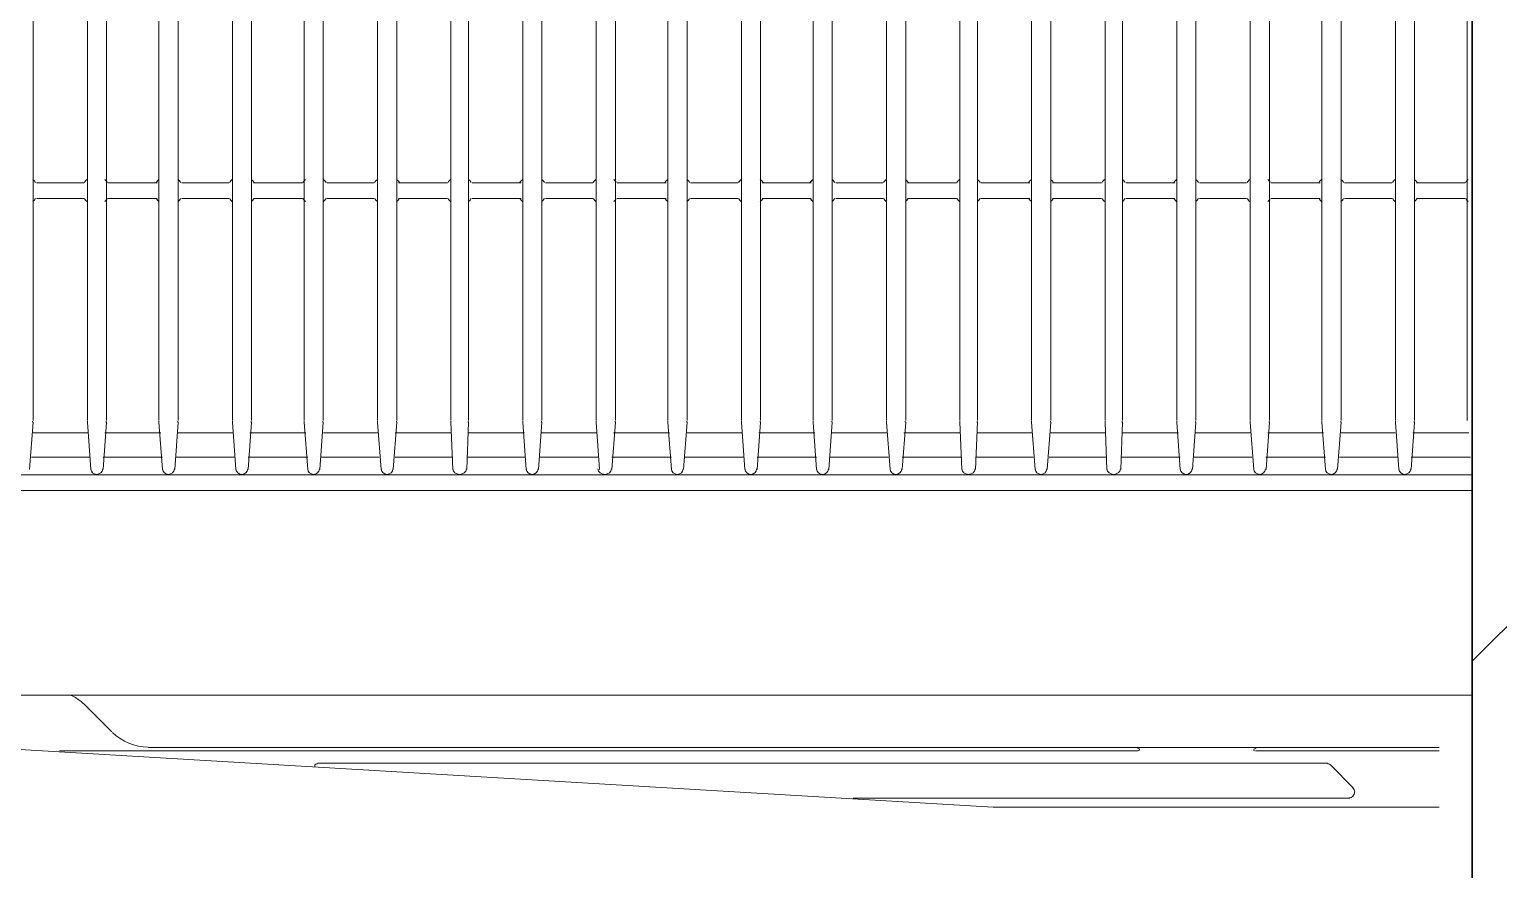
# Model space of a CAD drawing. Header units: inches. Extents: x -114 to 635, y -137 to 57.
# Drawn here: x 543.9496 to 544.194, y 23.1161 to 23.2559 of the extents above; entities that cross this region are included whole.
import ezdxf

# ---------------------------------------------------------------- set-up
doc = ezdxf.new("R2010")
doc.units = ezdxf.units.IN
doc.header["$MEASUREMENT"] = 0
for name, color, linetype, lineweight in [('HATCH', 15, 'Continuous', 0), ('UTILITIES', 141, 'Continuous', 0), ('WALL PROPOSED', 7, 'Continuous', 30)]:
    doc.layers.add(name, color=color, linetype=linetype, lineweight=lineweight)

msp = doc.modelspace()

# ---------------------------------------------------------------- hatches: boundary and pattern name
at = {"layer": 'HATCH'}
h = msp.add_hatch(dxfattribs=at)
h.set_pattern_fill('ANSI32', color=256, scale=0.5, angle=180, style=0)
h.set_pattern_definition([(225, (-5.59949, -1.7), (0.13258252, -0.13258252), []), (225, (-5.68788, -1.7), (0.13258252, -0.13258252), [])])
h.paths.add_polyline_path([(544.38965, 26.27389), (544.18965, 26.27389), (544.18965, 22.97389), (544.38965, 22.97389)])

# ---------------------------------------------------------------- linework, layer by layer
at = {"layer": 'UTILITIES'}
for points in [[(543.95018, 23.41052, 0), (543.95018, 23.41052, 0), (543.95018, 23.1908, 0), (543.95018, 23.1908, 0)], [(543.9592, 23.41052, 0), (543.9592, 23.41052, 0), (543.9592, 23.1908, 0), (543.9592, 23.1908, 0)], [(543.9624, 23.41052, 0), (543.9624, 23.41052, 0), (543.9624, 23.1908, 0), (543.9624, 23.1908, 0)], [(543.97112, 23.41052, 0), (543.97112, 23.41052, 0), (543.97112, 23.1908, 0), (543.97112, 23.1908, 0)], [(543.97433, 23.41052, 0), (543.97433, 23.41052, 0), (543.97433, 23.1908, 0), (543.97433, 23.1908, 0)], [(543.98335, 23.41052, 0), (543.98335, 23.41052, 0), (543.98335, 23.1908, 0), (543.98335, 23.1908, 0)], [(543.98654, 23.41052, 0), (543.98654, 23.41052, 0), (543.98654, 23.1908, 0), (543.98654, 23.1908, 0)], [(543.99528, 23.41052, 0), (543.99528, 23.41052, 0), (543.99528, 23.1908, 0), (543.99528, 23.1908, 0)], [(543.99847, 23.41052, 0), (543.99847, 23.41052, 0), (543.99847, 23.1908, 0), (543.99847, 23.1908, 0)], [(544.00749, 23.41052, 0), (544.00749, 23.41052, 0), (544.00749, 23.1908, 0), (544.00749, 23.1908, 0)], [(544.01069, 23.41052, 0), (544.01069, 23.41052, 0), (544.01069, 23.1908, 0), (544.01069, 23.1908, 0)], [(544.01971, 23.41052, 0), (544.01971, 23.41052, 0), (544.01971, 23.1908, 0), (544.01971, 23.1908, 0)], [(544.02262, 23.41052, 0), (544.02262, 23.41052, 0), (544.02262, 23.1908, 0), (544.02262, 23.1908, 0)], [(544.03166, 23.41052, 0), (544.03166, 23.41052, 0), (544.03166, 23.1908, 0), (544.03166, 23.1908, 0)], [(544.03485, 23.41052, 0), (544.03485, 23.41052, 0), (544.03485, 23.1908, 0), (544.03485, 23.1908, 0)], [(544.04387, 23.41052, 0), (544.04387, 23.41052, 0), (544.04387, 23.1908, 0), (544.04387, 23.1908, 0)], [(544.04707, 23.41052, 0), (544.04707, 23.41052, 0), (544.04707, 23.1908, 0), (544.04707, 23.1908, 0)], [(544.0558, 23.41052, 0), (544.0558, 23.41052, 0), (544.0558, 23.1908, 0), (544.0558, 23.1908, 0)], [(544.059, 23.41052, 0), (544.059, 23.41052, 0), (544.059, 23.1908, 0), (544.059, 23.1908, 0)], [(544.06804, 23.41052, 0), (544.06804, 23.41052, 0), (544.06804, 23.1908, 0), (544.06804, 23.1908, 0)], [(544.07123, 23.41052, 0), (544.07123, 23.41052, 0), (544.07123, 23.1908, 0), (544.07123, 23.1908, 0)], [(544.07997, 23.41052, 0), (544.07997, 23.41052, 0), (544.07997, 23.1908, 0), (544.07997, 23.1908, 0)], [(544.08316, 23.41052, 0), (544.08316, 23.41052, 0), (544.08316, 23.1908, 0), (544.08316, 23.1908, 0)], [(544.09218, 23.41052, 0), (544.09218, 23.41052, 0), (544.09218, 23.1908, 0), (544.09218, 23.1908, 0)], [(544.09538, 23.41052, 0), (544.09538, 23.41052, 0), (544.09538, 23.1908, 0), (544.09538, 23.1908, 0)], [(544.1044, 23.41052, 0), (544.1044, 23.41052, 0), (544.1044, 23.1908, 0), (544.1044, 23.1908, 0)], [(544.10731, 23.41052, 0), (544.10731, 23.41052, 0), (544.10731, 23.1908, 0), (544.10731, 23.1908, 0)], [(544.11633, 23.41052, 0), (544.11633, 23.41052, 0), (544.11633, 23.1908, 0), (544.11633, 23.1908, 0)], [(544.11954, 23.41052, 0), (544.11954, 23.41052, 0), (544.11954, 23.1908, 0), (544.11954, 23.1908, 0)], [(544.12856, 23.41052, 0), (544.12856, 23.41052, 0), (544.12856, 23.1908, 0), (544.12856, 23.1908, 0)], [(544.13146, 23.41052, 0), (544.13146, 23.41052, 0), (544.13146, 23.1908, 0), (544.13146, 23.1908, 0)], [(544.14049, 23.41052, 0), (544.14049, 23.41052, 0), (544.14049, 23.1908, 0), (544.14049, 23.1908, 0)], [(544.14369, 23.41052, 0), (544.14369, 23.41052, 0), (544.14369, 23.1908, 0), (544.14369, 23.1908, 0)], [(544.15271, 23.41052, 0), (544.15271, 23.41052, 0), (544.15271, 23.1908, 0), (544.15271, 23.1908, 0)], [(544.15591, 23.41052, 0), (544.15591, 23.41052, 0), (544.15591, 23.1908, 0), (544.15591, 23.1908, 0)], [(544.16464, 23.41052, 0), (544.16464, 23.41052, 0), (544.16464, 23.1908, 0), (544.16464, 23.1908, 0)], [(544.16784, 23.41052, 0), (544.16784, 23.41052, 0), (544.16784, 23.1908, 0), (544.16784, 23.1908, 0)], [(544.17687, 23.41052, 0), (544.17687, 23.41052, 0), (544.17687, 23.1908, 0), (544.17687, 23.1908, 0)], [(544.18007, 23.41052, 0), (544.18007, 23.41052, 0), (544.18007, 23.1908, 0), (544.18007, 23.1908, 0)], [(544.1888, 23.41052, 0), (544.1888, 23.41052, 0), (544.1888, 23.1908, 0), (544.1888, 23.1908, 0)], [(543.95014, 23.23094, 0), (543.95031, 23.23079, 0), (543.95047, 23.23062, 0), (543.95058, 23.23044, 0)], [(543.95075, 23.23038, 0), (543.95075, 23.23038, 0), (543.95861, 23.23038, 0), (543.95861, 23.23038, 0)], [(543.95869, 23.23044, 0), (543.95881, 23.23062, 0), (543.95895, 23.23079, 0), (543.95911, 23.23094, 0)], [(543.96212, 23.23094, 0), (543.96228, 23.23079, 0), (543.96242, 23.23062, 0), (543.96254, 23.23044, 0)], [(543.96268, 23.23038, 0), (543.96268, 23.23038, 0), (543.97083, 23.23038, 0), (543.97083, 23.23038, 0)], [(543.97066, 23.23044, 0), (543.97076, 23.23062, 0), (543.97092, 23.23079, 0), (543.97109, 23.23094, 0)], [(543.97429, 23.23094, 0), (543.97447, 23.23079, 0), (543.97461, 23.23062, 0), (543.97474, 23.23044, 0)], [(543.97492, 23.23038, 0), (543.97492, 23.23038, 0), (543.98276, 23.23038, 0), (543.98276, 23.23038, 0)], [(543.98286, 23.23044, 0), (543.983, 23.23062, 0), (543.98313, 23.23079, 0), (543.98331, 23.23094, 0)], [(543.98651, 23.23094, 0), (543.98668, 23.23079, 0), (543.98685, 23.23062, 0), (543.98696, 23.23044, 0)], [(543.98685, 23.23038, 0), (543.98685, 23.23038, 0), (543.99499, 23.23038, 0), (543.99499, 23.23038, 0)], [(543.99506, 23.23044, 0), (543.99519, 23.23062, 0), (543.99533, 23.23079, 0), (543.99549, 23.23094, 0)], [(543.9985, 23.23094, 0), (543.99866, 23.23079, 0), (543.9988, 23.23063, 0), (543.99892, 23.23044, 0)], [(543.99906, 23.23038, 0), (543.99906, 23.23038, 0), (544.00692, 23.23038, 0), (544.00692, 23.23038, 0)], [(544.00703, 23.23044, 0), (544.00714, 23.23063, 0), (544.0073, 23.23079, 0), (544.00747, 23.23094, 0)], [(544.01067, 23.23094, 0), (544.01084, 23.23079, 0), (544.01099, 23.23063, 0), (544.01112, 23.23044, 0)], [(544.01099, 23.23038, 0), (544.01099, 23.23038, 0), (544.01914, 23.23038, 0), (544.01914, 23.23038, 0)], [(544.01923, 23.23044, 0), (544.01934, 23.23063, 0), (544.01947, 23.23079, 0), (544.01964, 23.23094, 0)], [(544.02265, 23.23094, 0), (544.02281, 23.23079, 0), (544.02296, 23.23063, 0), (544.02307, 23.23044, 0)], [(544.02322, 23.23038, 0), (544.02322, 23.23038, 0), (544.03137, 23.23038, 0), (544.03137, 23.23038, 0)], [(544.03118, 23.23044, 0), (544.03131, 23.23063, 0), (544.03144, 23.23079, 0), (544.03163, 23.23094, 0)], [(544.03482, 23.23094, 0), (544.03499, 23.23079, 0), (544.03514, 23.23063, 0), (544.03526, 23.23044, 0)], [(544.03544, 23.23038, 0), (544.03544, 23.23038, 0), (544.0433, 23.23038, 0), (544.0433, 23.23038, 0)], [(544.04337, 23.23044, 0), (544.0435, 23.23063, 0), (544.04364, 23.23079, 0), (544.0438, 23.23094, 0)], [(544.04681, 23.23094, 0), (544.04697, 23.23079, 0), (544.04711, 23.23063, 0), (544.04722, 23.23044, 0)], [(544.04737, 23.23038, 0), (544.04737, 23.23038, 0), (544.05552, 23.23038, 0), (544.05552, 23.23038, 0)], [(544.05533, 23.23044, 0), (544.05545, 23.23063, 0), (544.0556, 23.23079, 0), (544.05578, 23.23094, 0)], [(544.05898, 23.23094, 0), (544.05915, 23.23079, 0), (544.0593, 23.23063, 0), (544.05943, 23.23044, 0)], [(544.05959, 23.23038, 0), (544.05959, 23.23038, 0), (544.06745, 23.23038, 0), (544.06745, 23.23038, 0)], [(544.06755, 23.23044, 0), (544.06767, 23.23062, 0), (544.06782, 23.23079, 0), (544.068, 23.23094, 0)], [(544.06755, 23.23044, 0), (544.06767, 23.23062, 0), (544.06782, 23.23079, 0), (544.068, 23.23094, 0)], [(544.06755, 23.23044, 0), (544.06767, 23.23063, 0), (544.06783, 23.23079, 0), (544.068, 23.23094, 0)], [(544.06755, 23.23044, 0), (544.06767, 23.23063, 0), (544.06783, 23.23079, 0), (544.068, 23.23094, 0)], [(544.07119, 23.23094, 0), (544.07137, 23.23079, 0), (544.07152, 23.23063, 0), (544.07164, 23.23044, 0)], [(544.07152, 23.23038, 0), (544.07152, 23.23038, 0), (544.07966, 23.23038, 0), (544.07966, 23.23038, 0)], [(544.07949, 23.23044, 0), (544.0796, 23.23062, 0), (544.07975, 23.2308, 0), (544.07993, 23.23093, 0)], [(544.07949, 23.23044, 0), (544.0796, 23.23062, 0), (544.07975, 23.2308, 0), (544.07993, 23.23093, 0)], [(544.07949, 23.23043, 0), (544.07962, 23.23062, 0), (544.07975, 23.23079, 0), (544.07993, 23.23093, 0)], [(544.07949, 23.23043, 0), (544.07962, 23.23062, 0), (544.07975, 23.23079, 0), (544.07993, 23.23093, 0)], [(544.08312, 23.23093, 0), (544.0833, 23.23079, 0), (544.08345, 23.23062, 0), (544.08357, 23.23043, 0)], [(544.08312, 23.23093, 0), (544.0833, 23.23079, 0), (544.08345, 23.23062, 0), (544.08357, 23.23043, 0)], [(544.08312, 23.23093, 0), (544.0833, 23.23079, 0), (544.08345, 23.23062, 0), (544.08357, 23.23043, 0)], [(544.08312, 23.23093, 0), (544.0833, 23.23079, 0), (544.08345, 23.23062, 0), (544.08357, 23.23043, 0)], [(544.0916, 23.23038, 0), (544.0916, 23.23038, 0), (544.08374, 23.23038, 0), (544.08374, 23.23038, 0)], [(544.09169, 23.23044, 0), (544.09182, 23.23063, 0), (544.09197, 23.23079, 0), (544.09214, 23.23094, 0)], [(544.09536, 23.23094, 0), (544.09552, 23.23079, 0), (544.09568, 23.23063, 0), (544.09579, 23.23044, 0)], [(544.09536, 23.23094, 0), (544.09552, 23.23079, 0), (544.09568, 23.23063, 0), (544.09579, 23.23044, 0)], [(544.09536, 23.23093, 0), (544.09553, 23.2308, 0), (544.09568, 23.23062, 0), (544.09581, 23.23043, 0)], [(544.09536, 23.23093, 0), (544.09553, 23.2308, 0), (544.09568, 23.23062, 0), (544.09581, 23.23043, 0)], [(544.10383, 23.23038, 0), (544.10383, 23.23038, 0), (544.09568, 23.23038, 0), (544.09568, 23.23038, 0)], [(544.1039, 23.23044, 0), (544.10402, 23.23063, 0), (544.10416, 23.23079, 0), (544.10433, 23.23094, 0)], [(544.10734, 23.23094, 0), (544.1075, 23.23079, 0), (544.10764, 23.23063, 0), (544.10776, 23.23044, 0)], [(544.11604, 23.23038, 0), (544.11604, 23.23038, 0), (544.1079, 23.23038, 0), (544.1079, 23.23038, 0)], [(544.11586, 23.23044, 0), (544.11598, 23.23063, 0), (544.11613, 23.23079, 0), (544.11631, 23.23094, 0)], [(544.1195, 23.23094, 0), (544.11968, 23.23079, 0), (544.11983, 23.23063, 0), (544.11994, 23.23044, 0)], [(544.12797, 23.23038, 0), (544.12797, 23.23038, 0), (544.11983, 23.23038, 0), (544.11983, 23.23038, 0)], [(544.12805, 23.23044, 0), (544.12816, 23.23063, 0), (544.12831, 23.23079, 0), (544.12847, 23.23094, 0)], [(544.13148, 23.23094, 0), (544.13165, 23.23079, 0), (544.13178, 23.23063, 0), (544.1319, 23.23044, 0)], [(544.14019, 23.23038, 0), (544.14019, 23.23038, 0), (544.13205, 23.23038, 0), (544.13205, 23.23038, 0)], [(544.14, 23.23044, 0), (544.14014, 23.23063, 0), (544.14028, 23.23079, 0), (544.14045, 23.23094, 0)], [(544.14365, 23.23094, 0), (544.14383, 23.23079, 0), (544.14398, 23.23063, 0), (544.1441, 23.23044, 0)], [(544.15212, 23.23038, 0), (544.15212, 23.23038, 0), (544.14428, 23.23038, 0), (544.14428, 23.23038, 0)], [(544.15221, 23.23044, 0), (544.15232, 23.23063, 0), (544.15247, 23.23079, 0), (544.15262, 23.23094, 0)], [(544.15563, 23.23094, 0), (544.15579, 23.23079, 0), (544.15593, 23.23063, 0), (544.15605, 23.23044, 0)], [(544.16434, 23.23038, 0), (544.16434, 23.23038, 0), (544.15619, 23.23038, 0), (544.15619, 23.23038, 0)], [(544.16417, 23.23044, 0), (544.16429, 23.23063, 0), (544.16443, 23.23079, 0), (544.1646, 23.23094, 0)], [(544.16781, 23.23094, 0), (544.16799, 23.23079, 0), (544.16812, 23.23063, 0), (544.16826, 23.23044, 0)], [(544.17628, 23.23038, 0), (544.17628, 23.23038, 0), (544.16843, 23.23038, 0), (544.16843, 23.23038, 0)], [(544.17638, 23.23044, 0), (544.17651, 23.23063, 0), (544.17664, 23.23079, 0), (544.17683, 23.23094, 0)], [(544.18003, 23.23094, 0), (544.18021, 23.23079, 0), (544.18036, 23.23063, 0), (544.18047, 23.23044, 0)], [(544.18851, 23.23038, 0), (544.18851, 23.23038, 0), (544.18036, 23.23038, 0), (544.18036, 23.23038, 0)], [(544.18858, 23.23044, 0), (544.1887, 23.23063, 0), (544.18884, 23.23079, 0), (544.189, 23.23094, 0)], [(543.95058, 23.22778, 0), (543.95047, 23.22757, 0), (543.95031, 23.22742, 0), (543.95014, 23.22728, 0)], [(543.95861, 23.22777, 0), (543.95861, 23.22777, 0), (543.95075, 23.22777, 0), (543.95075, 23.22777, 0)], [(543.95911, 23.22728, 0), (543.95895, 23.22742, 0), (543.95881, 23.22757, 0), (543.95869, 23.22778, 0)], [(543.96254, 23.22778, 0), (543.96242, 23.22757, 0), (543.96228, 23.22742, 0), (543.96212, 23.22728, 0)], [(543.97083, 23.22777, 0), (543.97083, 23.22777, 0), (543.96268, 23.22777, 0), (543.96268, 23.22777, 0)], [(543.97109, 23.22728, 0), (543.97092, 23.22742, 0), (543.97076, 23.22757, 0), (543.97066, 23.22778, 0)], [(543.97474, 23.22778, 0), (543.97461, 23.22757, 0), (543.97447, 23.22742, 0), (543.97429, 23.22728, 0)], [(543.98276, 23.22777, 0), (543.98276, 23.22777, 0), (543.97492, 23.22777, 0), (543.97492, 23.22777, 0)], [(543.98331, 23.22728, 0), (543.98313, 23.22742, 0), (543.983, 23.22757, 0), (543.98286, 23.22778, 0)], [(543.98696, 23.22778, 0), (543.98685, 23.22757, 0), (543.98668, 23.22742, 0), (543.98651, 23.22728, 0)], [(543.99499, 23.22777, 0), (543.99499, 23.22777, 0), (543.98685, 23.22777, 0), (543.98685, 23.22777, 0)], [(543.99549, 23.22728, 0), (543.99533, 23.22742, 0), (543.99519, 23.22757, 0), (543.99506, 23.22778, 0)], [(543.99892, 23.22778, 0), (543.9988, 23.22758, 0), (543.99866, 23.22743, 0), (543.9985, 23.22728, 0)], [(544.00692, 23.22777, 0), (544.00692, 23.22777, 0), (543.99906, 23.22777, 0), (543.99906, 23.22777, 0)], [(544.00747, 23.22728, 0), (544.0073, 23.22743, 0), (544.00714, 23.22758, 0), (544.00703, 23.22778, 0)], [(544.01112, 23.22778, 0), (544.01099, 23.22758, 0), (544.01084, 23.22743, 0), (544.01067, 23.22728, 0)], [(544.01914, 23.22777, 0), (544.01914, 23.22777, 0), (544.01099, 23.22777, 0), (544.01099, 23.22777, 0)], [(544.01964, 23.22728, 0), (544.01947, 23.22743, 0), (544.01934, 23.22758, 0), (544.01923, 23.22778, 0)], [(544.02307, 23.22778, 0), (544.02296, 23.22758, 0), (544.02281, 23.22743, 0), (544.02265, 23.22728, 0)], [(544.03137, 23.22777, 0), (544.03137, 23.22777, 0), (544.02322, 23.22777, 0), (544.02322, 23.22777, 0)], [(544.03163, 23.22728, 0), (544.03144, 23.22743, 0), (544.03131, 23.22758, 0), (544.03118, 23.22778, 0)], [(544.03526, 23.22778, 0), (544.03514, 23.22758, 0), (544.03499, 23.22743, 0), (544.03482, 23.22728, 0)], [(544.0433, 23.22777, 0), (544.0433, 23.22777, 0), (544.03544, 23.22777, 0), (544.03544, 23.22777, 0)], [(544.0438, 23.22728, 0), (544.04364, 23.22743, 0), (544.0435, 23.22758, 0), (544.04337, 23.22778, 0)], [(544.04722, 23.22778, 0), (544.04711, 23.22758, 0), (544.04697, 23.22743, 0), (544.04681, 23.22728, 0)], [(544.05552, 23.22777, 0), (544.05552, 23.22777, 0), (544.04737, 23.22777, 0), (544.04737, 23.22777, 0)], [(544.05578, 23.22728, 0), (544.0556, 23.22743, 0), (544.05545, 23.22758, 0), (544.05533, 23.22778, 0)], [(544.05943, 23.22778, 0), (544.0593, 23.22758, 0), (544.05915, 23.22743, 0), (544.05898, 23.22728, 0)], [(544.06745, 23.22777, 0), (544.06745, 23.22777, 0), (544.05959, 23.22777, 0), (544.05959, 23.22777, 0)], [(544.068, 23.22728, 0), (544.06782, 23.22742, 0), (544.06767, 23.22757, 0), (544.06755, 23.22778, 0)], [(544.068, 23.22728, 0), (544.06782, 23.22742, 0), (544.06767, 23.22757, 0), (544.06755, 23.22778, 0)], [(544.068, 23.22728, 0), (544.06783, 23.22743, 0), (544.06767, 23.22758, 0), (544.06755, 23.22778, 0)], [(544.068, 23.22728, 0), (544.06783, 23.22743, 0), (544.06767, 23.22758, 0), (544.06755, 23.22778, 0)], [(544.07164, 23.22778, 0), (544.07152, 23.22758, 0), (544.07137, 23.22743, 0), (544.07119, 23.22728, 0)], [(544.07966, 23.22777, 0), (544.07966, 23.22777, 0), (544.07152, 23.22777, 0), (544.07152, 23.22777, 0)], [(544.07993, 23.22727, 0), (544.07975, 23.22742, 0), (544.07962, 23.22757, 0), (544.07949, 23.22778, 0)], [(544.07993, 23.22727, 0), (544.07975, 23.22742, 0), (544.07962, 23.22757, 0), (544.07949, 23.22778, 0)], [(544.07993, 23.22727, 0), (544.07975, 23.22743, 0), (544.0796, 23.22758, 0), (544.07949, 23.22777, 0)], [(544.07993, 23.22727, 0), (544.07975, 23.22743, 0), (544.0796, 23.22758, 0), (544.07949, 23.22777, 0)], [(544.08357, 23.22778, 0), (544.08345, 23.22757, 0), (544.0833, 23.22742, 0), (544.08312, 23.22727, 0)], [(544.08357, 23.22778, 0), (544.08345, 23.22757, 0), (544.0833, 23.22742, 0), (544.08312, 23.22727, 0)], [(544.08357, 23.22778, 0), (544.08345, 23.22757, 0), (544.0833, 23.22742, 0), (544.08312, 23.22727, 0)], [(544.08357, 23.22778, 0), (544.08345, 23.22757, 0), (544.0833, 23.22742, 0), (544.08312, 23.22727, 0)], [(544.08374, 23.22777, 0), (544.08374, 23.22777, 0), (544.0916, 23.22777, 0), (544.0916, 23.22777, 0)], [(544.09214, 23.22728, 0), (544.09197, 23.22743, 0), (544.09182, 23.22757, 0), (544.09169, 23.22778, 0)], [(544.09581, 23.22779, 0), (544.09568, 23.22758, 0), (544.09553, 23.22742, 0), (544.09536, 23.22727, 0)], [(544.09581, 23.22779, 0), (544.09568, 23.22758, 0), (544.09553, 23.22742, 0), (544.09536, 23.22727, 0)], [(544.09579, 23.22778, 0), (544.09568, 23.22757, 0), (544.09552, 23.22743, 0), (544.09536, 23.22728, 0)], [(544.09579, 23.22778, 0), (544.09568, 23.22757, 0), (544.09552, 23.22743, 0), (544.09536, 23.22728, 0)], [(544.09568, 23.22777, 0), (544.09568, 23.22777, 0), (544.10383, 23.22777, 0), (544.10383, 23.22777, 0)], [(544.10433, 23.22728, 0), (544.10416, 23.22743, 0), (544.10402, 23.22757, 0), (544.1039, 23.22778, 0)], [(544.10776, 23.22778, 0), (544.10764, 23.22757, 0), (544.1075, 23.22743, 0), (544.10734, 23.22728, 0)], [(544.1079, 23.22777, 0), (544.1079, 23.22777, 0), (544.11604, 23.22777, 0), (544.11604, 23.22777, 0)], [(544.11631, 23.22728, 0), (544.11613, 23.22743, 0), (544.11598, 23.22757, 0), (544.11586, 23.22778, 0)], [(544.11994, 23.22778, 0), (544.11983, 23.22757, 0), (544.11968, 23.22743, 0), (544.1195, 23.22728, 0)], [(544.11983, 23.22777, 0), (544.11983, 23.22777, 0), (544.12797, 23.22777, 0), (544.12797, 23.22777, 0)], [(544.12847, 23.22728, 0), (544.12831, 23.22743, 0), (544.12816, 23.22757, 0), (544.12805, 23.22778, 0)], [(544.1319, 23.22778, 0), (544.13178, 23.22757, 0), (544.13165, 23.22743, 0), (544.13148, 23.22728, 0)], [(544.13205, 23.22777, 0), (544.13205, 23.22777, 0), (544.14019, 23.22777, 0), (544.14019, 23.22777, 0)], [(544.14045, 23.22728, 0), (544.14028, 23.22743, 0), (544.14014, 23.22757, 0), (544.14, 23.22778, 0)], [(544.1441, 23.22778, 0), (544.14398, 23.22757, 0), (544.14383, 23.22743, 0), (544.14365, 23.22728, 0)], [(544.14428, 23.22777, 0), (544.14428, 23.22777, 0), (544.15212, 23.22777, 0), (544.15212, 23.22777, 0)], [(544.15262, 23.22728, 0), (544.15247, 23.22743, 0), (544.15232, 23.22757, 0), (544.15221, 23.22778, 0)], [(544.15605, 23.22778, 0), (544.15593, 23.22757, 0), (544.15579, 23.22743, 0), (544.15563, 23.22728, 0)], [(544.15619, 23.22777, 0), (544.15619, 23.22777, 0), (544.16434, 23.22777, 0), (544.16434, 23.22777, 0)], [(544.1646, 23.22728, 0), (544.16443, 23.22743, 0), (544.16429, 23.22757, 0), (544.16417, 23.22778, 0)], [(544.16826, 23.22778, 0), (544.16812, 23.22757, 0), (544.16799, 23.22743, 0), (544.16781, 23.22728, 0)], [(544.16843, 23.22777, 0), (544.16843, 23.22777, 0), (544.17628, 23.22777, 0), (544.17628, 23.22777, 0)], [(544.17683, 23.22728, 0), (544.17664, 23.22743, 0), (544.17651, 23.22757, 0), (544.17638, 23.22778, 0)], [(544.18047, 23.22778, 0), (544.18036, 23.22757, 0), (544.18021, 23.22743, 0), (544.18003, 23.22728, 0)], [(544.18036, 23.22777, 0), (544.18036, 23.22777, 0), (544.18851, 23.22777, 0), (544.18851, 23.22777, 0)], [(544.189, 23.22728, 0), (544.18884, 23.22743, 0), (544.1887, 23.22757, 0), (544.18858, 23.22778, 0)], [(543.94959, 23.18267, 0), (543.94959, 23.18267, 0), (543.95018, 23.19054, 0), (543.95018, 23.19054, 0)], [(543.9501, 23.1907, 0), (543.9501, 23.19065, 0), (543.9501, 23.1906, 0), (543.9501, 23.19054, 0)], [(543.9592, 23.19054, 0), (543.9592, 23.1906, 0), (543.9592, 23.19065, 0), (543.9592, 23.1907, 0)], [(543.95977, 23.18267, 0), (543.95977, 23.18267, 0), (543.9592, 23.19054, 0), (543.9592, 23.19054, 0)], [(543.96181, 23.18267, 0), (543.96181, 23.18267, 0), (543.9624, 23.19054, 0), (543.9624, 23.19054, 0)], [(543.96233, 23.1907, 0), (543.96233, 23.1907, 0), (543.96233, 23.19054, 0), (543.96233, 23.19054, 0)], [(543.97113, 23.19054, 0), (543.97112, 23.1906, 0), (543.97112, 23.19065, 0), (543.97112, 23.1907, 0)], [(543.9717, 23.18267, 0), (543.9717, 23.18267, 0), (543.97112, 23.19054, 0), (543.97112, 23.19054, 0)], [(543.97374, 23.18267, 0), (543.97374, 23.18267, 0), (543.97433, 23.19054, 0), (543.97433, 23.19054, 0)], [(543.97425, 23.1907, 0), (543.97425, 23.19065, 0), (543.97425, 23.1906, 0), (543.97425, 23.19054, 0)], [(543.98335, 23.19054, 0), (543.98335, 23.1906, 0), (543.98335, 23.19065, 0), (543.98335, 23.1907, 0)], [(543.98393, 23.18267, 0), (543.98393, 23.18267, 0), (543.98335, 23.19054, 0), (543.98335, 23.19054, 0)], [(543.98597, 23.18267, 0), (543.98597, 23.18267, 0), (543.98654, 23.19054, 0), (543.98654, 23.19054, 0)], [(543.98648, 23.1907, 0), (543.98648, 23.1907, 0), (543.98648, 23.19054, 0), (543.98648, 23.19054, 0)], [(543.99528, 23.19054, 0), (543.99528, 23.1906, 0), (543.99528, 23.19065, 0), (543.99528, 23.1907, 0)], [(543.99587, 23.18267, 0), (543.99587, 23.18267, 0), (543.99528, 23.19054, 0), (543.99528, 23.19054, 0)], [(543.99789, 23.18267, 0), (543.99789, 23.18267, 0), (543.99847, 23.19054, 0), (543.99847, 23.19054, 0)], [(543.99841, 23.1907, 0), (543.99841, 23.19065, 0), (543.99841, 23.19059, 0), (543.99841, 23.19053, 0)], [(544.00751, 23.19053, 0), (544.00751, 23.19059, 0), (544.00749, 23.19065, 0), (544.00749, 23.1907, 0)], [(544.00808, 23.18266, 0), (544.00808, 23.18266, 0), (544.00749, 23.19053, 0), (544.00749, 23.19053, 0)], [(544.0101, 23.18266, 0), (544.0101, 23.18266, 0), (544.01069, 23.19053, 0), (544.01069, 23.19053, 0)], [(544.01063, 23.1907, 0), (544.01063, 23.1907, 0), (544.01063, 23.19053, 0), (544.01063, 23.19053, 0)], [(544.01973, 23.19053, 0), (544.01971, 23.19059, 0), (544.01971, 23.19065, 0), (544.01971, 23.1907, 0)], [(544.02, 23.18266, 0), (544.02, 23.18266, 0), (544.01971, 23.19053, 0), (544.01971, 23.19053, 0)], [(544.02234, 23.18266, 0), (544.02234, 23.18266, 0), (544.02262, 23.19053, 0), (544.02262, 23.19053, 0)], [(544.02256, 23.1907, 0), (544.02256, 23.19065, 0), (544.02256, 23.19059, 0), (544.02255, 23.19053, 0)], [(544.03166, 23.19053, 0), (544.03166, 23.19053, 0), (544.03166, 23.1907, 0), (544.03166, 23.1907, 0)], [(544.03223, 23.18266, 0), (544.03223, 23.18266, 0), (544.03166, 23.19053, 0), (544.03166, 23.19053, 0)], [(544.03427, 23.18266, 0), (544.03427, 23.18266, 0), (544.03485, 23.19053, 0), (544.03485, 23.19053, 0)], [(544.03479, 23.1907, 0), (544.03479, 23.19065, 0), (544.03478, 23.19059, 0), (544.03478, 23.19053, 0)], [(544.04387, 23.19053, 0), (544.04387, 23.19059, 0), (544.04387, 23.19065, 0), (544.04387, 23.1907, 0)], [(544.04445, 23.18266, 0), (544.04445, 23.18266, 0), (544.04387, 23.19053, 0), (544.04387, 23.19053, 0)], [(544.0465, 23.18266, 0), (544.0465, 23.18266, 0), (544.04707, 23.19053, 0), (544.04707, 23.19053, 0)], [(544.04701, 23.1907, 0), (544.04701, 23.19065, 0), (544.04701, 23.19059, 0), (544.047, 23.19053, 0)], [(544.0558, 23.19053, 0), (544.0558, 23.19053, 0), (544.0558, 23.1907, 0), (544.0558, 23.1907, 0)], [(544.05639, 23.18266, 0), (544.05639, 23.18266, 0), (544.0558, 23.19053, 0), (544.0558, 23.19053, 0)], [(544.05841, 23.18266, 0), (544.05841, 23.18266, 0), (544.059, 23.19053, 0), (544.059, 23.19053, 0)], [(544.05894, 23.1907, 0), (544.05894, 23.19065, 0), (544.05894, 23.19059, 0), (544.05894, 23.19053, 0)], [(544.06804, 23.19054, 0), (544.06804, 23.19054, 0), (544.06804, 23.19072, 0), (544.06804, 23.19072, 0)], [(544.06804, 23.19054, 0), (544.06804, 23.19054, 0), (544.06804, 23.19072, 0), (544.06804, 23.19072, 0)], [(544.06804, 23.19054, 0), (544.06804, 23.19054, 0), (544.06804, 23.19072, 0), (544.06804, 23.19072, 0)], [(544.06861, 23.18267, 0), (544.06861, 23.18267, 0), (544.06804, 23.19054, 0), (544.06804, 23.19054, 0)], [(544.07065, 23.18267, 0), (544.07065, 23.18267, 0), (544.07123, 23.19054, 0), (544.07123, 23.19054, 0)], [(544.07117, 23.19072, 0), (544.07117, 23.19072, 0), (544.07117, 23.19054, 0), (544.07117, 23.19054, 0)], [(544.07997, 23.19053, 0), (544.07997, 23.19059, 0), (544.07997, 23.19065, 0), (544.07997, 23.1907, 0)], [(544.07997, 23.19053, 0), (544.07997, 23.19059, 0), (544.07997, 23.19065, 0), (544.07997, 23.1907, 0)], [(544.07997, 23.19053, 0), (544.07997, 23.19059, 0), (544.07997, 23.19065, 0), (544.07997, 23.1907, 0)], [(544.08054, 23.18266, 0), (544.08054, 23.18266, 0), (544.07997, 23.19053, 0), (544.07997, 23.19053, 0)], [(544.08258, 23.18266, 0), (544.08258, 23.18266, 0), (544.08316, 23.19053, 0), (544.08316, 23.19053, 0)], [(544.08309, 23.1907, 0), (544.08309, 23.19065, 0), (544.08309, 23.19059, 0), (544.08309, 23.19053, 0)], [(544.08309, 23.1907, 0), (544.08309, 23.19065, 0), (544.08309, 23.19059, 0), (544.08309, 23.19053, 0)], [(544.08309, 23.1907, 0), (544.08309, 23.19065, 0), (544.08309, 23.19059, 0), (544.08309, 23.19053, 0)], [(544.09219, 23.19054, 0), (544.09218, 23.1906, 0), (544.09218, 23.19065, 0), (544.09218, 23.1907, 0)], [(544.09277, 23.18267, 0), (544.09277, 23.18267, 0), (544.09218, 23.19054, 0), (544.09218, 23.19054, 0)], [(544.09481, 23.18267, 0), (544.09481, 23.18267, 0), (544.09538, 23.19054, 0), (544.09538, 23.19054, 0)], [(544.09532, 23.1907, 0), (544.09532, 23.1907, 0), (544.09532, 23.19054, 0), (544.09532, 23.19054, 0)], [(544.09532, 23.1907, 0), (544.09532, 23.1907, 0), (544.09532, 23.19054, 0), (544.09532, 23.19054, 0)], [(544.09532, 23.1907, 0), (544.09532, 23.1907, 0), (544.09532, 23.19054, 0), (544.09532, 23.19054, 0)], [(544.10441, 23.19053, 0), (544.1044, 23.19059, 0), (544.1044, 23.19065, 0), (544.1044, 23.1907, 0)], [(544.1047, 23.18267, 0), (544.1047, 23.18267, 0), (544.1044, 23.19053, 0), (544.1044, 23.19053, 0)], [(544.10702, 23.18267, 0), (544.10702, 23.18267, 0), (544.10731, 23.19053, 0), (544.10731, 23.19053, 0)], [(544.10725, 23.1907, 0), (544.10725, 23.19065, 0), (544.10725, 23.19059, 0), (544.10725, 23.19053, 0)], [(544.11634, 23.19053, 0), (544.11634, 23.19059, 0), (544.11633, 23.19065, 0), (544.11633, 23.1907, 0)], [(544.11692, 23.18267, 0), (544.11692, 23.18267, 0), (544.11633, 23.19053, 0), (544.11633, 23.19053, 0)], [(544.11895, 23.18267, 0), (544.11895, 23.18267, 0), (544.11954, 23.19053, 0), (544.11954, 23.19053, 0)], [(544.11946, 23.1907, 0), (544.11946, 23.1907, 0), (544.11946, 23.19053, 0), (544.11946, 23.19053, 0)], [(544.12857, 23.19053, 0), (544.12856, 23.19059, 0), (544.12856, 23.19065, 0), (544.12856, 23.1907, 0)], [(544.12885, 23.18267, 0), (544.12885, 23.18267, 0), (544.12856, 23.19053, 0), (544.12856, 23.19053, 0)], [(544.13119, 23.18267, 0), (544.13119, 23.18267, 0), (544.13147, 23.19053, 0), (544.13147, 23.19053, 0)], [(544.13141, 23.1907, 0), (544.13141, 23.19065, 0), (544.13141, 23.19059, 0), (544.13141, 23.19053, 0)], [(544.1405, 23.19053, 0), (544.1405, 23.19053, 0), (544.1405, 23.1907, 0), (544.1405, 23.1907, 0)], [(544.14108, 23.18267, 0), (544.14108, 23.18267, 0), (544.1405, 23.19053, 0), (544.1405, 23.19053, 0)], [(544.14312, 23.18267, 0), (544.14312, 23.18267, 0), (544.14369, 23.19053, 0), (544.14369, 23.19053, 0)], [(544.14364, 23.1907, 0), (544.14364, 23.19065, 0), (544.14363, 23.19059, 0), (544.14363, 23.19053, 0)], [(544.15272, 23.19053, 0), (544.15272, 23.19059, 0), (544.15272, 23.19065, 0), (544.15272, 23.1907, 0)], [(544.1533, 23.18267, 0), (544.1533, 23.18267, 0), (544.15272, 23.19053, 0), (544.15272, 23.19053, 0)], [(544.15534, 23.18267, 0), (544.15534, 23.18267, 0), (544.15592, 23.19053, 0), (544.15592, 23.19053, 0)], [(544.15584, 23.1907, 0), (544.15584, 23.1907, 0), (544.15584, 23.19053, 0), (544.15584, 23.19053, 0)], [(544.16465, 23.19053, 0), (544.16465, 23.19053, 0), (544.16465, 23.1907, 0), (544.16465, 23.1907, 0)], [(544.16524, 23.18267, 0), (544.16524, 23.18267, 0), (544.16465, 23.19053, 0), (544.16465, 23.19053, 0)], [(544.16726, 23.18267, 0), (544.16726, 23.18267, 0), (544.16784, 23.19053, 0), (544.16784, 23.19053, 0)], [(544.16779, 23.1907, 0), (544.16779, 23.19065, 0), (544.16779, 23.19059, 0), (544.16777, 23.19053, 0)], [(544.17687, 23.19053, 0), (544.17687, 23.19053, 0), (544.17687, 23.1907, 0), (544.17687, 23.1907, 0)], [(544.17746, 23.18267, 0), (544.17746, 23.18267, 0), (544.17687, 23.19053, 0), (544.17687, 23.19053, 0)], [(544.17949, 23.18267, 0), (544.17949, 23.18267, 0), (544.18007, 23.19053, 0), (544.18007, 23.19053, 0)], [(544.18001, 23.1907, 0), (544.18001, 23.19065, 0), (544.18001, 23.19059, 0), (544.18001, 23.19053, 0)], [(543.9592, 23.18878, 0), (543.9592, 23.18878, 0), (543.95018, 23.18878, 0), (543.95018, 23.18878, 0)], [(543.97142, 23.18878, 0), (543.97142, 23.18878, 0), (543.9621, 23.18878, 0), (543.9621, 23.18878, 0)], [(543.98335, 23.18878, 0), (543.98335, 23.18878, 0), (543.97433, 23.18878, 0), (543.97433, 23.18878, 0)], [(543.99556, 23.18878, 0), (543.99556, 23.18878, 0), (543.98626, 23.18878, 0), (543.98626, 23.18878, 0)], [(544.00749, 23.18878, 0), (544.00749, 23.18878, 0), (543.99849, 23.18878, 0), (543.99849, 23.18878, 0)], [(544.01973, 23.18878, 0), (544.01973, 23.18878, 0), (544.01042, 23.18878, 0), (544.01042, 23.18878, 0)], [(544.03194, 23.18878, 0), (544.03194, 23.18878, 0), (544.02264, 23.18878, 0), (544.02264, 23.18878, 0)], [(544.04387, 23.18878, 0), (544.04387, 23.18878, 0), (544.03485, 23.18878, 0), (544.03485, 23.18878, 0)], [(544.05609, 23.18878, 0), (544.05609, 23.18878, 0), (544.04678, 23.18878, 0), (544.04678, 23.18878, 0)], [(544.06804, 23.18878, 0), (544.06804, 23.18878, 0), (544.05902, 23.18878, 0), (544.05902, 23.18878, 0)], [(544.08025, 23.18878, 0), (544.08025, 23.18878, 0), (544.07093, 23.18878, 0), (544.07093, 23.18878, 0)], [(544.08316, 23.18878, 0), (544.08316, 23.18878, 0), (544.09218, 23.18878, 0), (544.09218, 23.18878, 0)], [(544.09509, 23.18878, 0), (544.09509, 23.18878, 0), (544.1044, 23.18878, 0), (544.1044, 23.18878, 0)], [(544.10731, 23.18878, 0), (544.10731, 23.18878, 0), (544.11633, 23.18878, 0), (544.11633, 23.18878, 0)], [(544.11954, 23.18878, 0), (544.11954, 23.18878, 0), (544.12856, 23.18878, 0), (544.12856, 23.18878, 0)], [(544.13146, 23.18878, 0), (544.13146, 23.18878, 0), (544.14078, 23.18878, 0), (544.14078, 23.18878, 0)], [(544.14369, 23.18878, 0), (544.14369, 23.18878, 0), (544.15271, 23.18878, 0), (544.15271, 23.18878, 0)], [(544.15562, 23.18878, 0), (544.15562, 23.18878, 0), (544.16493, 23.18878, 0), (544.16493, 23.18878, 0)], [(544.16784, 23.18878, 0), (544.16784, 23.18878, 0), (544.17686, 23.18878, 0), (544.17686, 23.18878, 0)], [(544.17977, 23.18878, 0), (544.17977, 23.18878, 0), (544.18907, 23.18878, 0), (544.18907, 23.18878, 0)], [(543.95949, 23.18471, 0), (543.95949, 23.18471, 0), (543.94988, 23.18471, 0), (543.94988, 23.18471, 0)], [(543.9717, 23.18471, 0), (543.9717, 23.18471, 0), (543.96181, 23.18471, 0), (543.96181, 23.18471, 0)], [(543.98363, 23.18471, 0), (543.98363, 23.18471, 0), (543.97404, 23.18471, 0), (543.97404, 23.18471, 0)], [(543.99587, 23.18471, 0), (543.99587, 23.18471, 0), (543.98597, 23.18471, 0), (543.98597, 23.18471, 0)], [(544.00778, 23.18471, 0), (544.00778, 23.18471, 0), (543.99819, 23.18471, 0), (543.99819, 23.18471, 0)], [(544.02001, 23.18471, 0), (544.02001, 23.18471, 0), (544.01042, 23.18471, 0), (544.01042, 23.18471, 0)], [(544.03194, 23.18471, 0), (544.03194, 23.18471, 0), (544.02235, 23.18471, 0), (544.02235, 23.18471, 0)], [(544.04416, 23.18471, 0), (544.04416, 23.18471, 0), (544.03455, 23.18471, 0), (544.03455, 23.18471, 0)], [(544.05639, 23.18471, 0), (544.05639, 23.18471, 0), (544.0465, 23.18471, 0), (544.0465, 23.18471, 0)], [(544.06832, 23.18471, 0), (544.06832, 23.18471, 0), (544.05871, 23.18471, 0), (544.05871, 23.18471, 0)], [(544.08054, 23.18471, 0), (544.08054, 23.18471, 0), (544.07065, 23.18471, 0), (544.07065, 23.18471, 0)], [(544.08288, 23.18471, 0), (544.08288, 23.18471, 0), (544.09247, 23.18471, 0), (544.09247, 23.18471, 0)], [(544.09481, 23.18471, 0), (544.09481, 23.18471, 0), (544.1047, 23.18471, 0), (544.1047, 23.18471, 0)], [(544.10702, 23.18471, 0), (544.10702, 23.18471, 0), (544.11662, 23.18471, 0), (544.11662, 23.18471, 0)], [(544.11924, 23.18471, 0), (544.11924, 23.18471, 0), (544.12885, 23.18471, 0), (544.12885, 23.18471, 0)], [(544.13117, 23.18471, 0), (544.13117, 23.18471, 0), (544.14107, 23.18471, 0), (544.14107, 23.18471, 0)], [(544.14339, 23.18471, 0), (544.14339, 23.18471, 0), (544.153, 23.18471, 0), (544.153, 23.18471, 0)], [(544.15533, 23.18471, 0), (544.15533, 23.18471, 0), (544.16523, 23.18471, 0), (544.16523, 23.18471, 0)], [(544.16755, 23.18471, 0), (544.16755, 23.18471, 0), (544.17714, 23.18471, 0), (544.17714, 23.18471, 0)], [(544.17948, 23.18471, 0), (544.17948, 23.18471, 0), (544.18938, 23.18471, 0), (544.18938, 23.18471, 0)], [(544.0817, 23.1818, 0), (544.0817, 23.1818, 0), (543.82068, 23.1818, 0), (543.82068, 23.1818, 0)], [(543.96076, 23.18186, 0), (543.96023, 23.18186, 0), (543.95981, 23.18225, 0), (543.95978, 23.18277, 0)], [(543.96175, 23.18277, 0), (543.96171, 23.18225, 0), (543.96127, 23.18186, 0), (543.96076, 23.18186, 0)], [(543.97269, 23.18186, 0), (543.97218, 23.18186, 0), (543.97174, 23.18225, 0), (543.9717, 23.18277, 0)], [(543.97368, 23.18277, 0), (543.97364, 23.18225, 0), (543.97322, 23.18186, 0), (543.97269, 23.18186, 0)], [(543.98491, 23.18186, 0), (543.9844, 23.18186, 0), (543.98397, 23.18225, 0), (543.98393, 23.18277, 0)], [(543.98589, 23.18277, 0), (543.98587, 23.18225, 0), (543.98543, 23.18186, 0), (543.98491, 23.18186, 0)], [(543.99685, 23.18186, 0), (543.99633, 23.18186, 0), (543.99589, 23.18225, 0), (543.99587, 23.18277, 0)], [(543.99782, 23.18277, 0), (543.99779, 23.18225, 0), (543.99736, 23.18186, 0), (543.99685, 23.18186, 0)], [(544.00907, 23.18186, 0), (544.00856, 23.18186, 0), (544.00813, 23.18226, 0), (544.00809, 23.18278, 0)], [(544.01004, 23.18278, 0), (544.01002, 23.18226, 0), (544.00959, 23.18186, 0), (544.00907, 23.18186, 0)], [(544.02115, 23.18186, 0), (544.02055, 23.18186, 0), (544.02006, 23.18226, 0), (544.02001, 23.18278, 0)], [(544.02227, 23.18278, 0), (544.02224, 23.18226, 0), (544.02175, 23.18186, 0), (544.02115, 23.18186, 0)], [(544.03323, 23.18186, 0), (544.0327, 23.18186, 0), (544.03228, 23.18226, 0), (544.03224, 23.18278, 0)], [(544.03422, 23.18278, 0), (544.03417, 23.18226, 0), (544.03374, 23.18186, 0), (544.03323, 23.18186, 0)], [(544.0453, 23.18186, 0), (544.04471, 23.18186, 0), (544.04421, 23.18226, 0), (544.04417, 23.18278, 0)], [(544.04643, 23.18278, 0), (544.04639, 23.18226, 0), (544.0459, 23.18186, 0), (544.0453, 23.18186, 0)], [(544.05738, 23.18186, 0), (544.05685, 23.18186, 0), (544.05643, 23.18226, 0), (544.05639, 23.18278, 0)], [(544.05836, 23.18278, 0), (544.05833, 23.18226, 0), (544.05789, 23.18186, 0), (544.05738, 23.18186, 0)], [(544.06961, 23.18186, 0), (544.06907, 23.18186, 0), (544.06864, 23.18226, 0), (544.06862, 23.18278, 0)], [(544.07058, 23.18278, 0), (544.07056, 23.18226, 0), (544.07012, 23.18186, 0), (544.06961, 23.18186, 0)], [(544.08153, 23.18186, 0), (544.08101, 23.18186, 0), (544.08057, 23.18225, 0), (544.08054, 23.18277, 0)], [(544.08251, 23.18277, 0), (544.08248, 23.18225, 0), (544.08205, 23.18186, 0), (544.08153, 23.18186, 0)], [(544.0817, 23.1818, 0), (544.0817, 23.1818, 0), (544.13274, 23.1818, 0), (544.18965, 23.1818, 0)], [(544.09374, 23.18186, 0), (544.09323, 23.18186, 0), (544.0928, 23.18226, 0), (544.09277, 23.18278, 0)], [(544.09473, 23.18278, 0), (544.09469, 23.18226, 0), (544.09427, 23.18186, 0), (544.09374, 23.18186, 0)], [(544.10582, 23.18186, 0), (544.10524, 23.18186, 0), (544.10474, 23.18226, 0), (544.1047, 23.18278, 0)], [(544.10695, 23.18278, 0), (544.10691, 23.18226, 0), (544.10641, 23.18186, 0), (544.10582, 23.18186, 0)], [(544.11789, 23.18186, 0), (544.11738, 23.18186, 0), (544.11695, 23.18226, 0), (544.11693, 23.18278, 0)], [(544.11888, 23.18278, 0), (544.11884, 23.18226, 0), (544.11842, 23.18186, 0), (544.11789, 23.18186, 0)], [(544.12999, 23.18186, 0), (544.12939, 23.18186, 0), (544.1289, 23.18226, 0), (544.12885, 23.18278, 0)], [(544.13111, 23.18278, 0), (544.13106, 23.18226, 0), (544.13057, 23.18186, 0), (544.12999, 23.18186, 0)], [(544.14205, 23.18186, 0), (544.14153, 23.18186, 0), (544.14111, 23.18226, 0), (544.14108, 23.18278, 0)], [(544.14304, 23.18278, 0), (544.143, 23.18226, 0), (544.14258, 23.18186, 0), (544.14205, 23.18186, 0)], [(544.15427, 23.18186, 0), (544.15376, 23.18186, 0), (544.15333, 23.18226, 0), (544.1533, 23.18278, 0)], [(544.15526, 23.18278, 0), (544.15522, 23.18226, 0), (544.1548, 23.18186, 0), (544.15427, 23.18186, 0)], [(544.16621, 23.18186, 0), (544.16569, 23.18186, 0), (544.16526, 23.18226, 0), (544.16523, 23.18278, 0)], [(544.16719, 23.18278, 0), (544.16715, 23.18226, 0), (544.16672, 23.18186, 0), (544.16621, 23.18186, 0)], [(544.17843, 23.18186, 0), (544.17791, 23.18186, 0), (544.17748, 23.18226, 0), (544.17745, 23.18278, 0)], [(544.17942, 23.18278, 0), (544.17938, 23.18226, 0), (544.17894, 23.18186, 0), (544.17843, 23.18186, 0)], [(543.81981, 23.17916, 0), (543.81981, 23.17916, 0), (544.03511, 23.17916, 0), (544.18965, 23.17916, 0)], [(543.76362, 23.14511, 0), (543.76362, 23.14511, 0), (543.97598, 23.14511, 0), (544.18965, 23.14511, 0)], [(543.95649, 23.14506, 0), (543.95732, 23.14471, 0), (543.95806, 23.14418, 0), (543.95871, 23.14354, 0)], [(543.95861, 23.14367, 0), (543.95861, 23.14367, 0), (543.96326, 23.13901, 0), (543.96326, 23.13901, 0)], [(543.96934, 23.13647, 0), (543.96712, 23.13647, 0), (543.96497, 23.13735, 0), (543.9634, 23.13892, 0)], [(544.10992, 23.12649, 0), (544.10992, 23.12649, 0), (543.94231, 23.1364, 0), (543.94231, 23.1364, 0)], [(544.13408, 23.13582, 0), (544.13408, 23.13582, 0), (543.95454, 23.13582, 0), (543.95454, 23.13582, 0)], [(543.96937, 23.1364, 0), (543.96937, 23.1364, 0), (544.18413, 23.1364, 0), (544.18413, 23.1364, 0)], [(544.1338, 23.1364, 0), (544.1338, 23.1364, 0), (544.13437, 23.13611, 0), (544.13437, 23.13611, 0)], [(544.13425, 23.13591, 0), (544.1342, 23.13591, 0), (544.13412, 23.13587, 0), (544.13406, 23.13587, 0)], [(544.13422, 23.13607, 0), (544.13433, 23.13602, 0), (544.13434, 23.13596, 0), (544.13425, 23.13591, 0)], [(544.15388, 23.1364, 0), (544.15388, 23.1364, 0), (544.1533, 23.13611, 0), (544.1533, 23.13611, 0)], [(544.1533, 23.136, 0), (544.1533, 23.13602, 0), (544.15331, 23.13605, 0), (544.15333, 23.13607, 0)], [(544.15341, 23.13587, 0), (544.15335, 23.13587, 0), (544.1533, 23.13593, 0), (544.1533, 23.136, 0)], [(544.15358, 23.13582, 0), (544.15358, 23.13582, 0), (544.18413, 23.13582, 0), (544.18413, 23.13582, 0)], [(543.99703, 23.1332, 0), (543.99703, 23.1332, 0), (543.99703, 23.13349, 0), (543.99703, 23.13349, 0)], [(543.99705, 23.13349, 0), (543.99727, 23.13367, 0), (543.99756, 23.13379, 0), (543.99786, 23.13379, 0)], [(543.99789, 23.13379, 0), (543.99789, 23.13379, 0), (544.16551, 23.13379, 0), (544.16551, 23.13379, 0)], [(544.16533, 23.13379, 0), (544.16559, 23.13379, 0), (544.16584, 23.13367, 0), (544.16605, 23.13349, 0)], [(544.16987, 23.1297, 0), (544.16987, 23.1297, 0), (544.16609, 23.13349, 0), (544.16609, 23.13349, 0)], [(544.16981, 23.1297, 0), (544.1702, 23.12931, 0), (544.1702, 23.12869, 0), (544.16981, 23.12831, 0)], [(544.08665, 23.12795, 0), (544.08665, 23.12795, 0), (544.16929, 23.12795, 0), (544.16929, 23.12795, 0)], [(544.16981, 23.12831, 0), (544.16962, 23.12813, 0), (544.16937, 23.12803, 0), (544.16911, 23.12803, 0)], [(544.10992, 23.12649, 0), (544.10992, 23.12649, 0), (544.18413, 23.12649, 0), (544.18413, 23.12649, 0)]]:
    msp.add_open_spline(points, degree=3, dxfattribs=at)
at = {"layer": 'WALL PROPOSED'}
msp.add_line((544.18965, 22.97389), (544.18965, 28.17389), dxfattribs=at)

doc.saveas('drawing.dxf')
